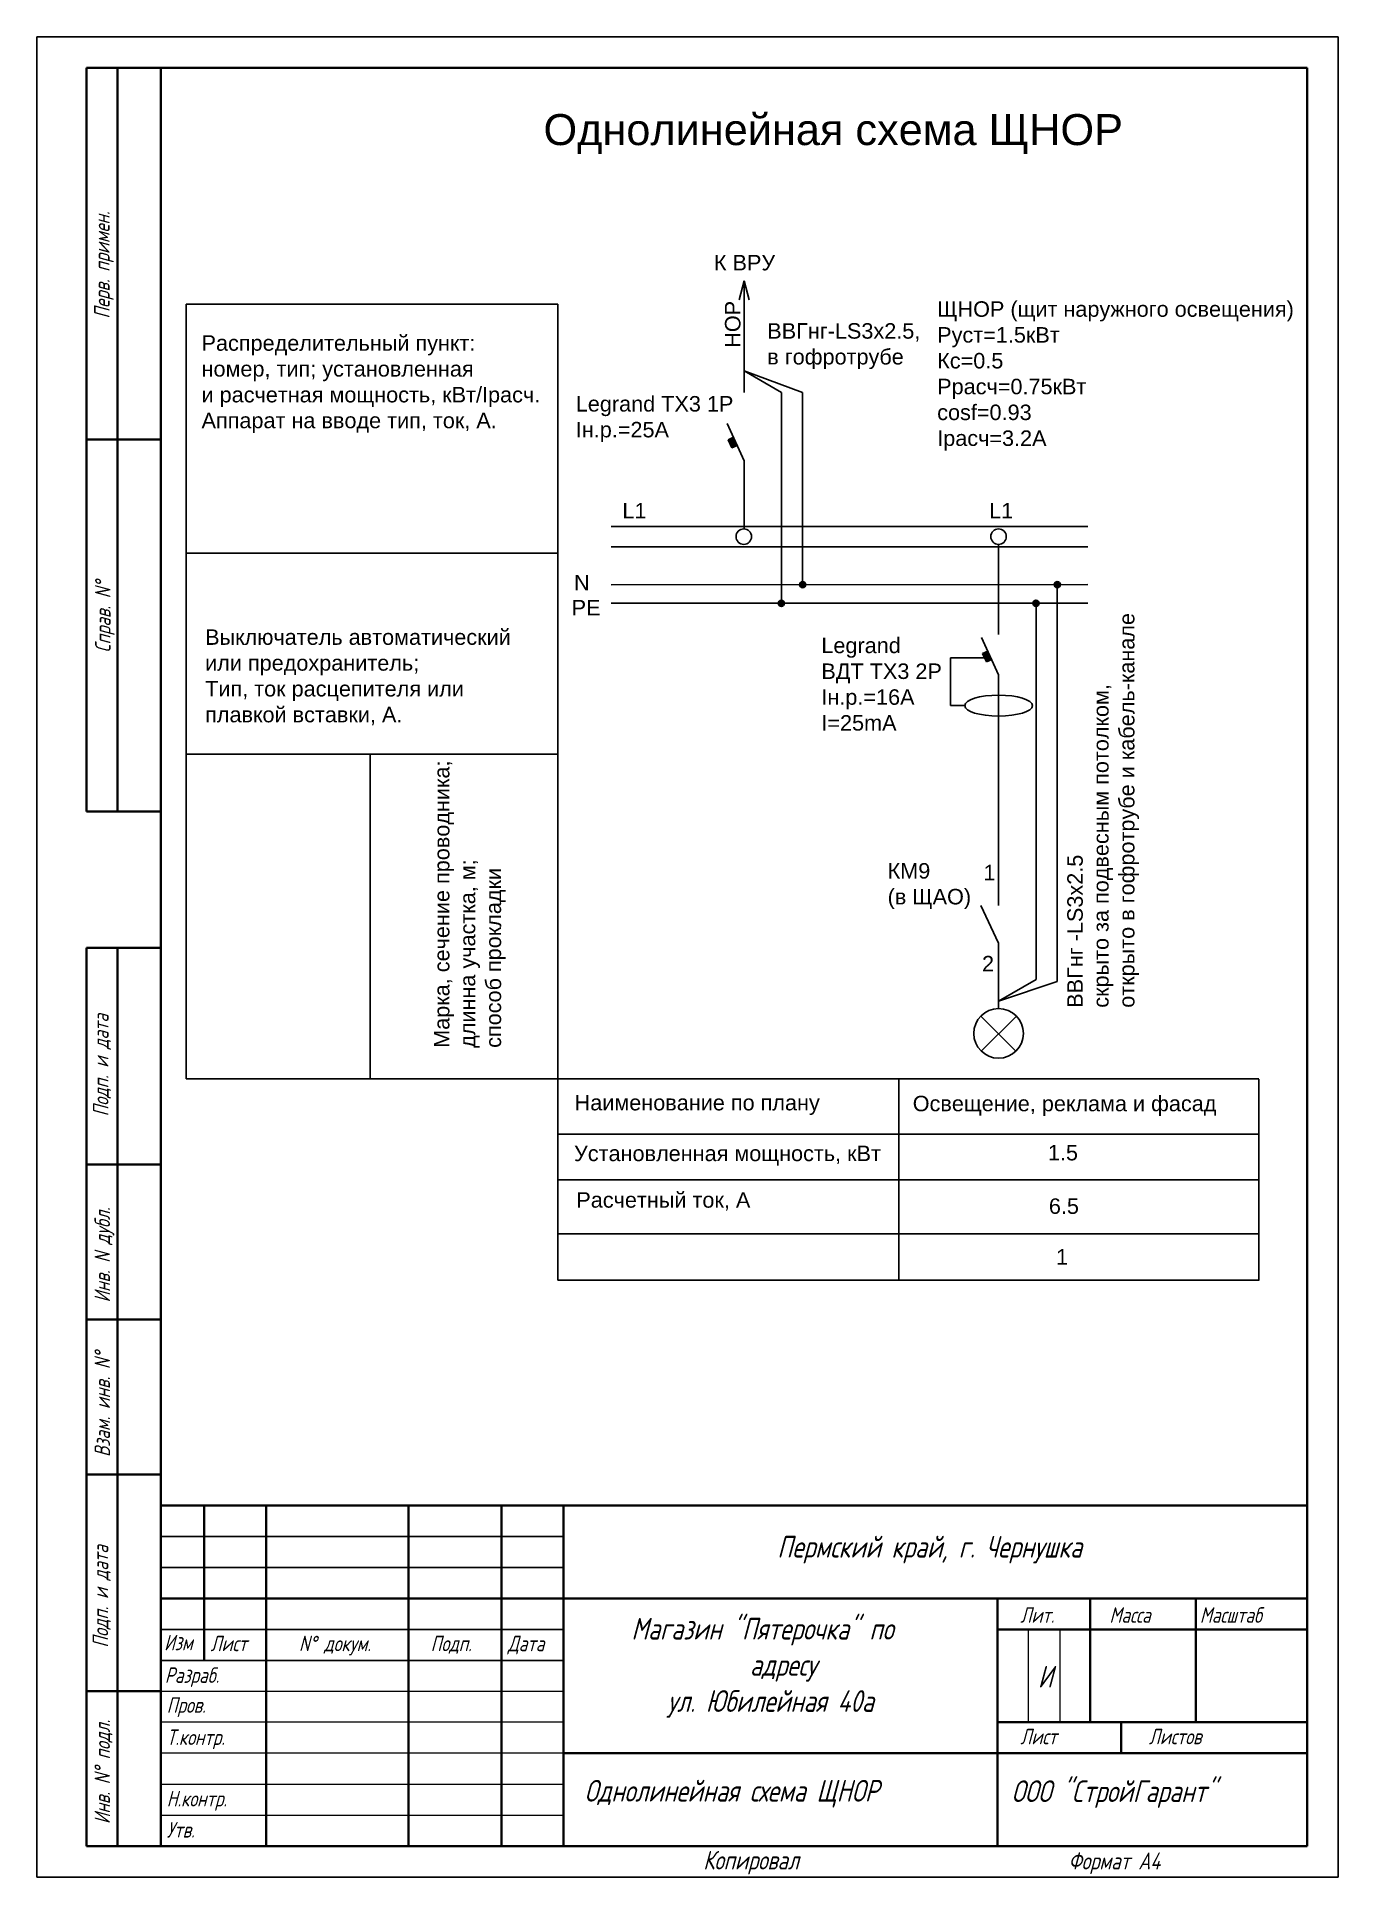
# Model space of a CAD drawing. Header units: millimetres. Extents: x 706 to 916, y 292 to 589.
import ezdxf

# ---------------------------------------------------------------- set-up
doc = ezdxf.new("R2010")
doc.units = ezdxf.units.MM
doc.layers.add('KONTUR', color=7, linetype='Continuous')
for name, color, linetype, lineweight in [('Основная', 7, 'Continuous', 40), ('текст', 7, 'Continuous', 30), ('тонкая', 7, 'Continuous', 20)]:
    doc.layers.add(name, color=color, linetype=linetype, lineweight=lineweight)
doc.styles.get("Standard").update_dxf_attribs({"font": 'arial.ttf'})
doc.styles.add('стиль1', font='romans.shx', dxfattribs={"width": 0.75, "oblique": 15, "height": 3.5})

# ---------------------------------------------------------------- blocks, each defined once
blk = doc.blocks.new('*U2')
for p, q in [((-11.38, 1.63), (65.54, 1.63)), ((-11.38, -1.63), (65.54, -1.63)), ((-11.38, -7.75), (65.54, -7.73)), ((-11.38, -10.75), (65.54, -10.73))]:
    blk.add_line(p, q)
at = {"char_height": 2.5, "attachment_point": 1}
for s, insert in [('N', (-17.4, -6.18)), ('PE', (-17.78, -10.21))]:
    blk.add_mtext_dynamic_manual_height_columns(s, width=0.9388, gutter_width=12.5, heights=[0], dxfattribs=dict(at, insert=insert))
blk = doc.blocks.new('Стрелка')
for q in [(-0.83, 4.98), (0, 0), (0.83, 4.98), (0, 8)]:
    blk.add_line((0, 8), q)

msp = doc.modelspace()

# ---------------------------------------------------------------- hatches: boundary and pattern name
h = msp.add_hatch(color=256)
h.dxf.hatch_style = 1
h.paths.add_polyline_path([(818.51, 523.98), (817.66, 523.59), (818.28, 522.25), (819.12, 522.64)])
h = msp.add_hatch(color=256)
h.dxf.hatch_style = 1
h.paths.add_polyline_path([(830.17, 500.19, 1), (829.17, 500.19, 1)])
h = msp.add_hatch(color=256)
h.dxf.hatch_style = 1
h.paths.add_polyline_path([(871.28, 500.2, 1), (870.28, 500.2, 1)])
h = msp.add_hatch(color=256)
h.dxf.hatch_style = 1
h.paths.add_polyline_path([(826.76, 497.19, 1), (825.76, 497.19, 1)])
h = msp.add_hatch(color=256)
h.dxf.hatch_style = 1
h.paths.add_polyline_path([(867.83, 497.19, 1), (866.83, 497.19, 1)])
h = msp.add_hatch(color=256)
h.dxf.hatch_style = 1
h.paths.add_polyline_path([(859.56, 489.47), (858.72, 489.08), (859.33, 487.73), (860.17, 488.12)])

# ---------------------------------------------------------------- linework, layer by layer
for p, q in [((730.19, 420.44), (730.19, 545.44)), ((730.19, 545.44), (790.19, 545.44)), ((790.19, 545.44), (790.19, 420.44)), ((820.25, 531.2), (820.25, 541.2)), ((826.26, 531.2), (820.25, 534.68)), ((829.67, 531.2), (820.25, 534.68)), ((826.26, 497.19), (826.26, 531.2)), ((829.67, 500.19), (829.67, 531.2)), ((820.25, 520.18), (817.5, 526.18)), ((820.25, 520.18), (820.25, 515.18)), ((820.25, 509.18), (820.25, 515.18)), ((730.19, 505.27), (790.19, 505.27)), ((861.3, 496.69), (861.3, 506.69)), ((870.78, 436.15), (870.78, 499.7)), ((861.3, 496.69), (861.3, 492.17)), ((867.36, 436.46), (867.35, 496.7)), ((861.3, 485.66), (858.55, 491.66)), ((859.02, 488.4), (853.56, 488.4)), ((853.56, 488.4), (853.56, 480.67)), ((861.3, 485.67), (861.3, 480.67)), ((853.56, 480.67), (855.83, 480.67)), ((861.3, 480.67), (861.3, 454.41)), ((730.17, 472.86), (790.13, 472.86)), ((759.92, 472.77), (759.92, 420.63)), ((861.3, 448.41), (861.3, 454.41)), ((861.3, 442.34), (858.44, 448.41)), ((861.3, 431.77), (861.3, 442.34)), ((861.3, 432.96), (867.36, 436.46)), ((861.3, 432.96), (870.78, 436.15)), ((858.44, 430.57), (864.09, 424.91)), ((858.51, 424.91), (864.17, 430.56)), ((790.19, 420.44), (730.19, 420.44)), ((903.32, 420.44), (790.19, 420.44)), ((790.19, 420.44), (790.19, 387.94)), ((845.19, 420.44), (845.19, 387.94)), ((845.19, 420.44), (845.19, 387.94)), ((845.19, 420.44), (845.19, 387.94)), ((903.32, 420.41), (903.32, 387.91)), ((903.32, 411.51), (790.19, 411.51)), ((903.32, 404.16), (790.19, 404.16)), ((903.32, 395.44), (790.19, 395.44)), ((903.32, 387.94), (790.19, 387.94)), ((791.11, 346.6), (726.11, 346.6)), ((791.11, 341.6), (726.11, 341.6)), ((791.11, 331.6), (726.11, 331.6)), ((791.11, 326.6), (726.11, 326.6)), ((861.11, 296.6), (861.11, 296.6))]:
    msp.add_line(p, q)
at = {"linetype": 'Continuous'}
for p, q in [((818.52, 523.99), (817.66, 523.59)), ((817.66, 523.59), (818.28, 522.25)), ((818.28, 522.25), (819.14, 522.64)), ((818.28, 522.25), (818.28, 522.25)), ((859.57, 489.47), (858.72, 489.08)), ((858.72, 489.08), (859.33, 487.73)), ((859.33, 487.73), (860.19, 488.13)), ((859.33, 487.73), (859.33, 487.73))]:
    msp.add_line(p, q, dxfattribs=at)
for centre, radius in [((820.19, 507.94), 1.25), ((861.3, 507.94), 1.25), ((829.67, 500.19), 0.5), ((870.78, 500.2), 0.5), ((826.26, 497.19), 0.5), ((867.33, 497.19), 0.5), ((861.3, 427.77), 4)]:
    msp.add_circle(centre, radius)
msp.add_ellipse((861.3, 480.67), major_axis=(-5.46, 0), ratio=0.309309)
at = {"layer": 'KONTUR'}
for p, q in [((706.11, 291.6), (706.11, 588.6)), ((706.11, 588.6), (916.11, 588.6)), ((916.11, 588.6), (916.11, 291.6)), ((916.11, 291.6), (706.11, 291.6))]:
    msp.add_line(p, q, dxfattribs=at)
at = {"layer": 'Основная'}
for p, q in [((714.11, 583.6), (714.11, 463.6)), ((911.11, 583.6), (714.11, 583.6)), ((719.11, 463.6), (719.11, 583.6)), ((726.11, 336.6), (726.11, 583.6)), ((911.11, 296.6), (911.11, 583.6)), ((726.11, 523.6), (714.11, 523.6)), ((726.11, 463.6), (714.11, 463.6)), ((714.11, 296.6), (714.11, 441.6)), ((726.11, 441.6), (714.11, 441.6)), ((719.11, 296.6), (719.11, 441.6)), ((726.11, 406.6), (714.11, 406.6)), ((726.11, 381.6), (714.11, 381.6)), ((726.11, 356.6), (714.11, 356.6)), ((726.11, 351.6), (726.11, 296.6)), ((911.11, 351.6), (726.11, 351.6)), ((733.11, 326.6), (733.11, 351.6)), ((743.11, 351.6), (743.11, 296.6)), ((766.11, 296.6), (766.11, 351.6)), ((781.11, 351.6), (781.11, 296.6)), ((791.11, 351.6), (791.11, 296.6)), ((726.11, 296.6), (726.11, 336.6)), ((726.11, 336.6), (911.11, 336.6)), ((861.11, 336.6), (861.11, 296.6)), ((876.11, 336.6), (876.11, 316.6)), ((893.11, 336.6), (893.11, 316.6)), ((861.11, 331.6), (911.11, 331.6)), ((726.11, 321.6), (714.11, 321.6)), ((911.11, 316.6), (861.11, 316.6)), ((881.11, 316.6), (881.11, 311.6)), ((911.11, 311.6), (791.11, 311.6)), ((911.11, 296.6), (714.11, 296.6))]:
    msp.add_line(p, q, dxfattribs=at)
at = {"layer": 'тонкая'}
for p, q in [((866.09, 331.39), (866.09, 316.6)), ((871.17, 331.39), (871.17, 316.6)), ((726.11, 321.6), (791.11, 321.6)), ((791.11, 316.6), (726.11, 316.6)), ((791.11, 311.6), (726.11, 311.6))]:
    msp.add_line(p, q, dxfattribs=at)
for points in [[(726.11, 306.6), (791.11, 306.6)], [(726.11, 301.6), (791.11, 301.6)]]:
    msp.add_lwpolyline(points, dxfattribs=at)

# ---------------------------------------------------------------- block references
for name, p in [('Стрелка', (820.25, 541.2)), ('*U2', (810.19, 507.94))]:
    msp.add_blockref(name, p)

# ---------------------------------------------------------------- texts
at = {"attachment_point": 1}
for s, width, insert, char_height in [('Однолинейная схема ЩНОР', 106.257, (787.87, 576.13), 5), ('К ВРУ', 15.8143, (815.37, 553.41), 2.5), ('ЩНОР (щит наружного освещения)\\PPуст=1.5кВт\\PКс=0.5\\PРрасч=0.75кВт\\Pcosf=0.93\\PIрасч=3.2A', 68.0665, (851.4, 545.92), 2.5), ('Распределительный пункт:\\Pномер, тип; установленная\\Pи расчетная мощность, кВт/Iрасч. Аппарат на вводе тип, ток, А.', 55.2331, (732.69, 540.44), 2.5), ('ВВГнг-LS3x2.5,\\Pв гофротрубе', 33.8081, (823.98, 542.39), 2.5), ('Legrand TX3 1P\\PIн.р.=25А', 27.1918, (793.08, 530.63), 2.5), ('L1 ', 14.4703, (800.6, 513.37), 2.5), ('L1', 2.3157, (859.78, 513.37), 2.5), ('Выключатель автоматический\\Pили предохранитель;\\PТип, ток расцепителя или\\Pплавкой вставки, А.', 49.8574, (733.27, 492.98), 2.5), ('Legrand\\PВДТ TX3 2P\\PIн.р.=16А\\PI=25mA', 20.0203, (832.71, 491.64), 2.5), ('КМ9\\P(в ЩАО)', 13.6342, (843.4, 455.26), 2.5), ('1', 1.4545, (858.86, 454.98), 2.5), ('2', 1.4545, (858.63, 440.28), 2.5), ('Наименование по плану', 47.5, (792.89, 417.85), 2.5), ('Освещение, реклама и фасад', 51.8716, (847.45, 417.71), 2.5), ('Установленная мощность, кВт', 50, (792.8, 409.66), 2.5), ('1.5', 5.5892, (869.26, 409.78), 2.5), ('Расчетный ток, А', 50, (793.17, 402.15), 2.5), ('6.5', 6.3456, (869.42, 401.15), 2.5), ('1', 5.1242, (870.58, 392.97), 2.5)]:
    msp.add_mtext_dynamic_manual_height_columns(s, width=width, gutter_width=12.5, heights=[0], dxfattribs=dict(at, insert=insert, char_height=char_height))
at = {"char_height": 2.5, "attachment_point": 1, "rotation": 90}
for s, width, insert in [('НОР', 7.7148, (817.15, 538.42)), ('ВВГнг -LS3x2.5\\Pскрыто за подвесным потолком,\\Pоткрыто в гофротрубе и кабель-канале', 73.5279, (872.39, 431.91)), ('Марка, сечение проводника;\\Pдлинна участка, м; \\Pспособ прокладки', 46.8328, (770.19, 425.44))]:
    msp.add_mtext_dynamic_manual_height_columns(s, width=width, gutter_width=12.5, heights=[0], dxfattribs=dict(at, insert=insert))
at = {"char_height": 3.5, "attachment_point": 1, "style": 'стиль1'}
for s, width, insert in [('Пермский край, г. Чернушка', 63.7416, (825.59, 346.68)), ('\\pi5.0065;Магазин "Пятерочка" по\\P\\pi24.136;адресу \\P\\pi10.819;ул. Юбилейная 40а', 61.388, (797.04, 333.45)), ('И', 3.5309, (867.64, 325.72)), ('Однолинейная схема ЩНОР', 65.7745, (794.49, 307.3)), ('ООО "СтройГарант"', 46.337, (863.39, 307.23))]:
    msp.add_mtext_dynamic_manual_height_columns(s, width=width, gutter_width=12.5, heights=[0], dxfattribs=dict(at, insert=insert))
at = {"layer": 'текст', "style": 'стиль1', "oblique": 15, "width": 0.75}
for s, p in [('Перв. примен.', (717.86, 543.12)), ('Справ. N%%d', (718.01, 489.23)), ('Подп. и дата', (717.68, 414.37)), ('Инв. N дубл.', (717.92, 384.35)), ('Взам. инв. N%%d', (717.92, 359.42)), ('Подп. и дата', (717.63, 328.64)), ('Инв. N%%d подл.', (717.92, 300.17))]:
    msp.add_text(s, height=2.5, rotation=90, dxfattribs=at).set_placement(p)
for s, height, p in [('Лит.', 2.5, (864.82, 332.67)), ('Масса', 2.5, (879.2, 332.67)), ('Масштаб', 2.5, (893.79, 332.67)), ('Изм', 2.5, (726.65, 328.22)), ('Лист', 2.5, (734.13, 328.07)), ('N%%d докум. ', 2.5, (748.41, 328.07)), ('Подп.', 2.5, (769.66, 328.07)), ('Дата', 2.5, (782.11, 328.07)), ('Разраб.', 2.5, (726.77, 322.96)), ('Пров.', 2.5, (727.07, 318.13)), ('Т.контр.', 2.5, (727.07, 312.94)), ('Лист', 2.5, (864.82, 313.05)), ('Листов', 2.5, (885.55, 313.05)), ('Н.контр.', 2.5, (727.07, 303.02)), ('Утв.', 2.5, (727.07, 298)), ('Копировал', 3, (813.64, 292.85)), ('Формат А4', 2.75, (872.57, 292.85))]:
    msp.add_text(s, height=height, dxfattribs=at).set_placement(p)

doc.saveas('drawing.dxf')
